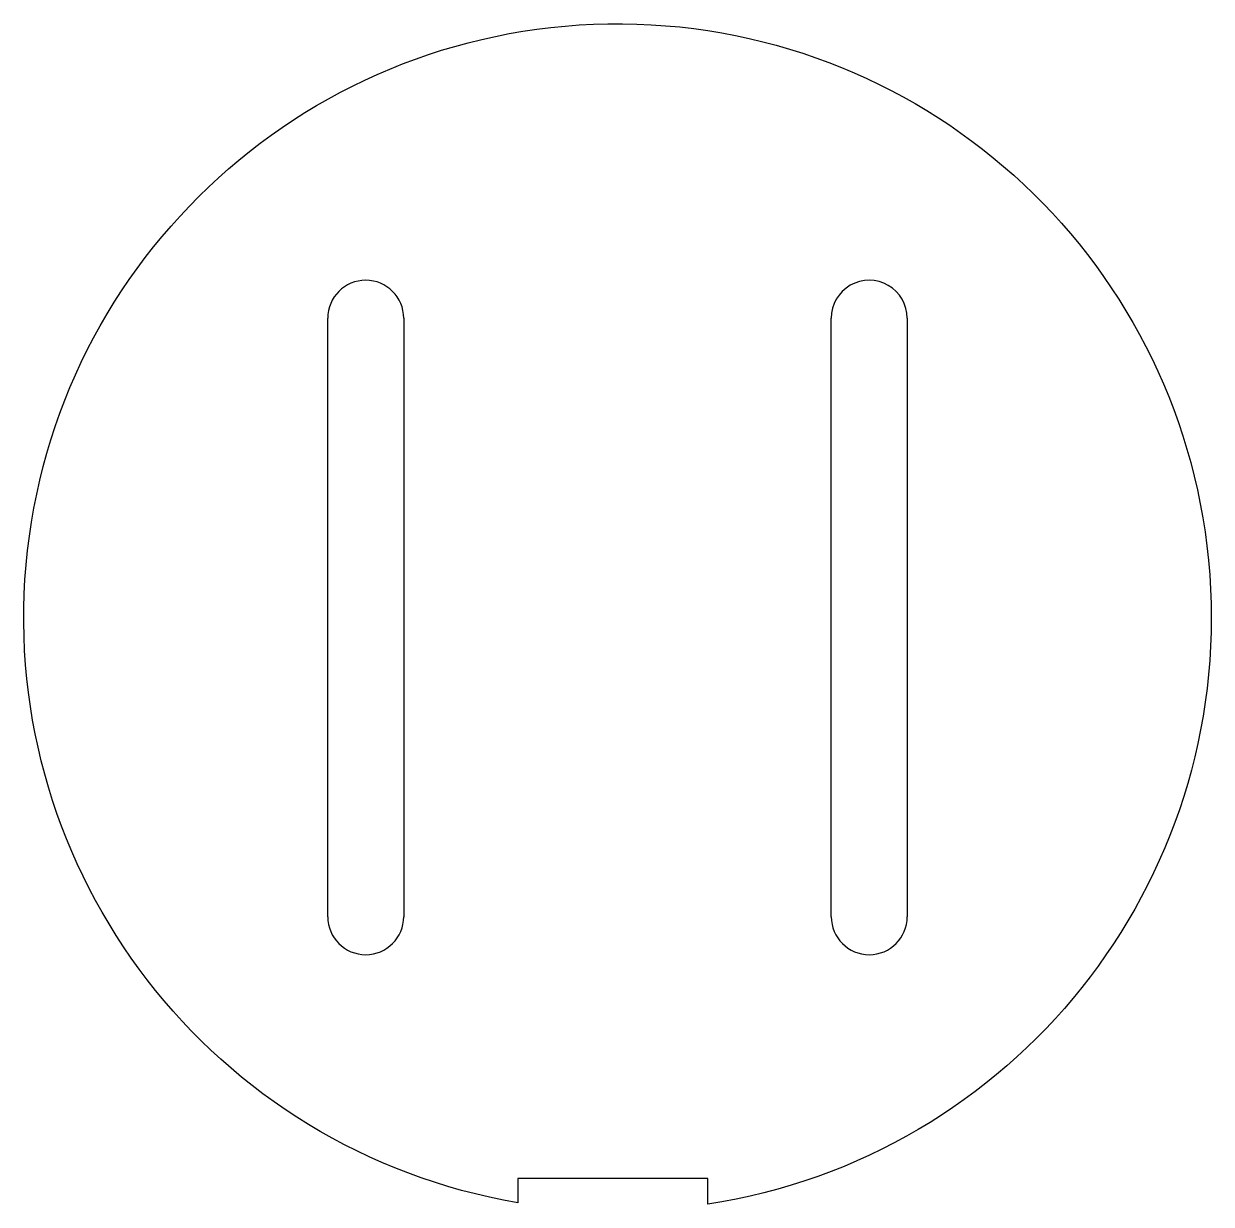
# Model space of a CAD drawing. Header units: millimetres. Extents: x -124 to 126, y -125 to 124.
import ezdxf

# ---------------------------------------------------------------- set-up
doc = ezdxf.new("R2010")
doc.units = ezdxf.units.MM
doc.layers.get('0').update_dxf_attribs({"linetype": 'CONTINUOUS'})

msp = doc.modelspace()

# ---------------------------------------------------------------- linework, layer by layer
for p, q in [((-60.14, -64.2), (-60.14, 61.8)), ((-44.14, 61.8), (-44.14, -64.2)), ((45.86, -64.2), (45.86, 61.8)), ((61.86, 61.8), (61.86, -64.2))]:
    msp.add_line(p, q)
msp.add_lwpolyline([(19.85, -124.75), (19.85, -119.29), (-20.15, -119.29), (-20.15, -124.42, -12.419056)], format="xyb", close=True)
for centre, start, end in [((-52.14, 61.8), 0, 180), ((53.86, 61.8), -0.028, 180), ((-52.14, -64.2), 180, 360), ((53.86, -64.2), 180, 360)]:
    msp.add_arc(centre, 8, start, end)

doc.saveas('drawing.dxf')
